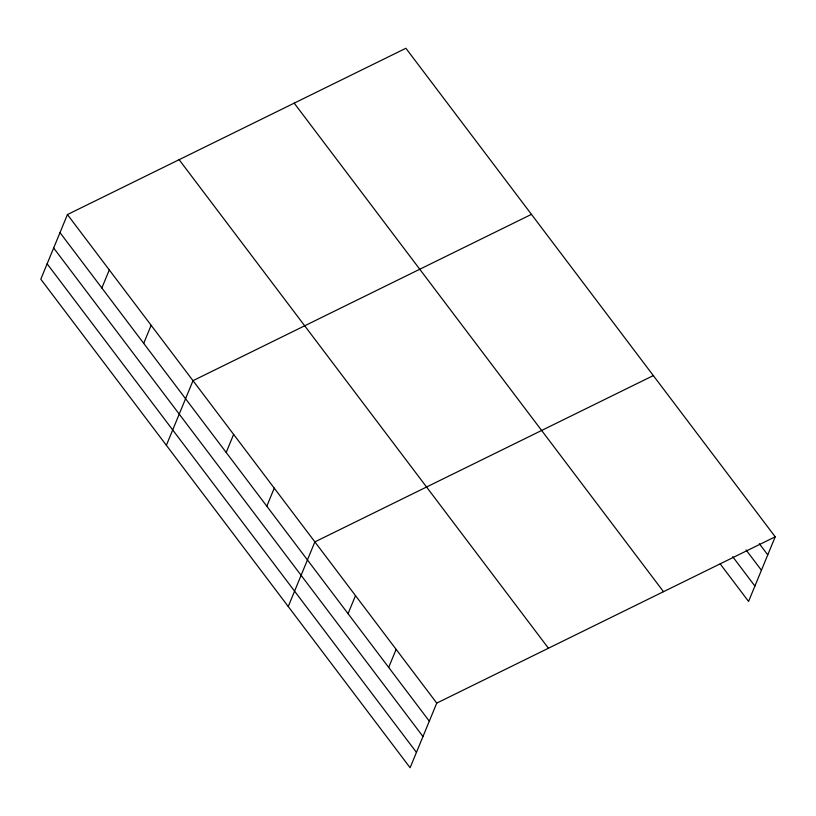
<?xml version="1.0" encoding="UTF-8"?>
<svg xmlns="http://www.w3.org/2000/svg" width="816" height="816" viewBox="0 0 816 816"><rect width="100%" height="100%" fill="white"/><g stroke="black" fill="none" stroke-linecap="round" stroke-linejoin="round"><path stroke-width="1.22" d="M67.432 214.567L40.8 279.194L410.111 767.734L436.754 703.106L775.2 536.806L405.889 48.266L67.432 214.567L436.754 703.106M101.847 287.987L109.293 269.933M143.708 343.352L151.144 325.298M166.362 445.301L193.004 380.674L531.451 214.363M226.185 452.462L233.631 434.408M266.812 506.206L274.247 488.152M288.242 606.512L314.874 541.895L653.33 375.584M348.055 613.683L355.501 595.629M388.681 667.427L396.127 649.373M775.2 536.806L748.568 601.433L720.202 563.917M759.329 543.711L767.754 554.86M746.089 549.953L761.42 570.231M732.666 556.655L754.902 586.061M294.199 103.142L663.51 591.692M179.122 159.691L548.434 648.23M59.996 232.621L429.308 721.16M53.662 247.993L422.974 736.532M47.134 263.823L416.446 752.372"/></g></svg>
